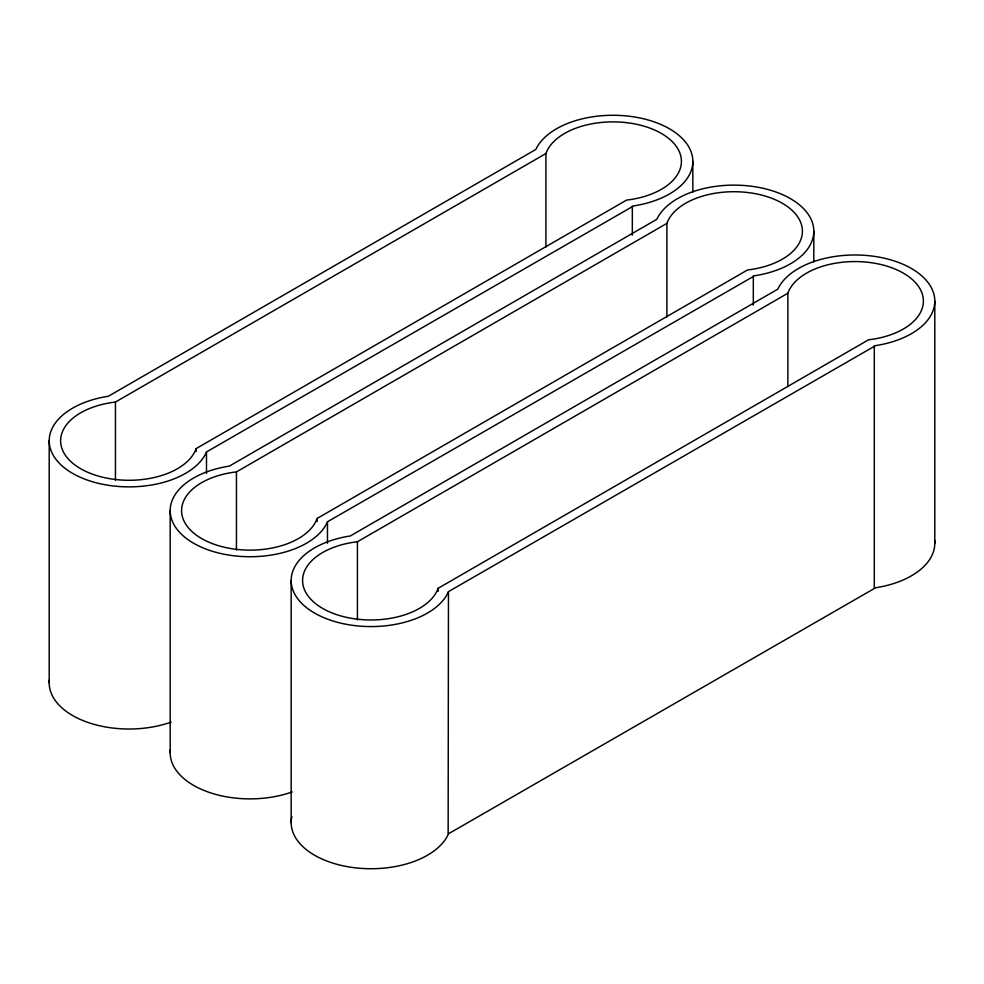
<?xml version="1.0" encoding="UTF-8"?>
<svg xmlns="http://www.w3.org/2000/svg" width="984" height="984" viewBox="0 0 984 984"><rect width="100%" height="100%" fill="white"/><g stroke="black" fill="none" stroke-linecap="round" stroke-linejoin="round"><path stroke-width="1.48" d="M196.123 448.618L195.152 451.004A68.437 39.508 0 0 1 146.764 478.937L142.397 479.528A68.437 39.508 0 0 1 61.931 433.071L62.939 430.549A68.437 39.508 0 0 1 111.34 402.604L115.46 402.05L545.911 153.541L546.883 151.155A68.437 39.508 0 0 1 661.371 133.443A68.437 39.508 0 0 1 630.695 199.543L626.574 200.096L196.123 448.618L196.123 451.681M206.492 451.951L206.185 452.702A79.852 46.1 0 0 1 149.716 485.309L144.623 485.985A79.852 46.1 0 0 1 50.737 431.779L51.918 428.839A79.852 46.1 0 0 1 108.388 396.244L535.849 149.445A79.852 46.1 0 0 1 669.452 128.781A79.852 46.1 0 0 1 633.647 205.914L206.492 451.951L206.492 473.402M317.106 518.47L316.135 520.856A68.437 39.508 0 0 1 201.646 538.568A68.437 39.508 0 0 1 232.322 472.455L236.443 471.902L666.894 223.38L667.865 221.006A68.437 39.508 0 0 1 716.254 193.061L720.62 192.47A68.437 39.508 0 0 1 801.087 238.94L800.078 241.461A68.437 39.508 0 0 1 751.678 269.395L747.557 269.948L317.106 518.47L317.106 521.532M327.475 521.791L327.168 522.553A79.852 46.1 0 0 1 193.565 543.217A79.852 46.1 0 0 1 229.37 466.096L656.832 219.297A79.852 46.1 0 0 1 713.302 186.702L718.394 186.013A79.852 46.1 0 0 1 812.28 240.219L811.099 243.159A79.852 46.1 0 0 1 754.63 275.754L327.475 521.791L327.475 543.254M438.089 588.321L437.117 590.695A68.437 39.508 0 0 1 322.629 608.407A68.437 39.508 0 0 1 353.305 542.307L357.426 541.754L787.876 293.232L788.848 290.846A68.437 39.508 0 0 1 837.236 262.913L841.603 262.322A68.437 39.508 0 0 1 922.069 308.791L921.061 311.301A68.437 39.508 0 0 1 872.66 339.246L868.54 339.8L438.089 588.321L438.089 591.384M448.458 591.642L448.151 592.405A79.852 46.1 0 0 1 314.548 613.069A79.852 46.1 0 0 1 350.353 535.948L777.815 289.148A79.852 46.1 0 0 1 834.284 256.553L839.377 255.865A79.852 46.1 0 0 1 933.262 310.071L932.082 313.01A79.852 46.1 0 0 1 875.612 345.605L448.458 591.642L448.151 834.555A79.852 46.1 0 0 1 355.433 867.839A79.852 46.1 0 0 1 291.854 816.597M448.458 833.792L875.612 587.755A79.852 46.1 0 0 0 932.082 555.161L933.262 552.221A79.852 46.1 0 0 0 934.628 540.204M934.8 301.079L934.8 543.229M874.296 345.79L874.296 587.928M813.817 231.228L813.817 261.879M787.876 293.232L787.876 386.724M753.314 275.938L753.314 305.052M692.834 161.376L692.834 192.028M666.894 223.38L666.894 316.873M632.331 206.087L632.331 235.213M545.911 153.541L545.911 247.021M357.426 541.754L357.426 619.908M291.166 580.474L291.166 822.624M236.443 471.902L236.443 550.068M170.183 510.622L170.183 752.772M115.46 402.05L115.46 480.217M49.2 440.771L49.2 682.921M292.199 791.923A79.852 46.1 0 0 1 208.977 792.317A79.852 46.1 0 0 1 170.355 749.759M171.216 722.071A79.852 46.1 0 0 1 149.716 727.447L144.623 728.135A79.852 46.1 0 0 1 49.372 679.907"/></g></svg>
